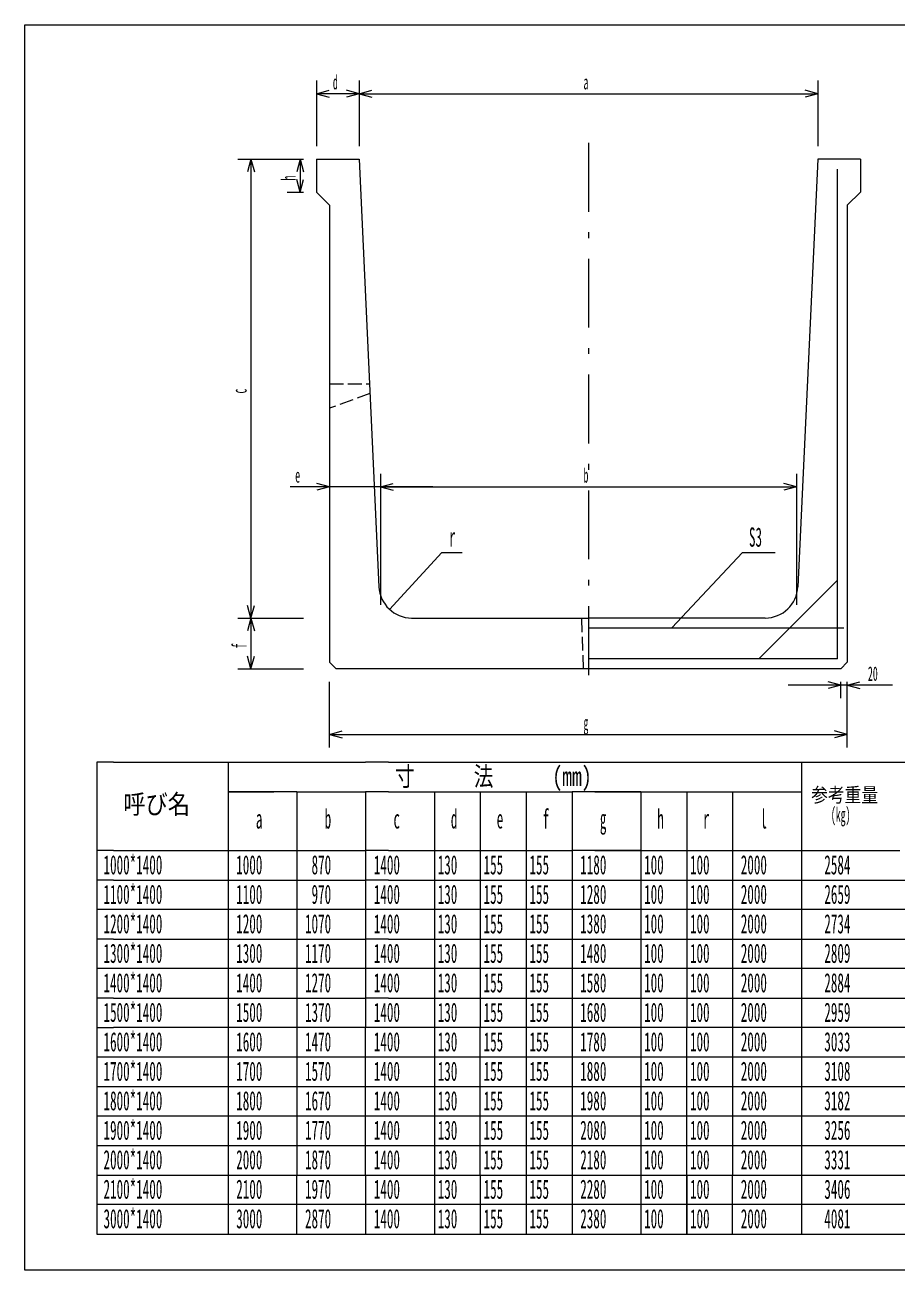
# Model space of a CAD drawing. Units: millimetres, scale not verified. Extents: x 74 to 5614, y 79 to 3879.
# Drawn here: x 74 to 2733, y 79 to 3879 of the extents above; entities that cross this region are included whole.
import ezdxf
from ezdxf.enums import TextEntityAlignment as Align

# ---------------------------------------------------------------- set-up
doc = ezdxf.new("R2010")
doc.units = ezdxf.units.MM
doc.header["$LTSCALE"] = 7
doc.linetypes.add('USER1', pattern=[8, 6, -2])
doc.linetypes.add('USER2', pattern=[50.5, 30, -9, 2.5, -9])
doc.layers.add('1', color=7, linetype='Continuous', lineweight=18)
doc.styles.add('ＭＳ ゴシック', font='')
doc.styles.get('ＭＳ ゴシック').set_extended_font_data('MS Gothic')

msp = doc.modelspace()

# ---------------------------------------------------------------- linework, layer by layer
at = {"layer": '1'}
for p, q in [((73.5, 3879), (5613.5, 3879)), ((73.5, 79), (73.5, 3879)), ((963.5, 3709), (963.5, 3509)), ((1093.5, 3709), (1093.5, 3509)), ((1093.5, 3709), (1093.5, 3509)), ((2493.5, 3709), (2493.5, 3509)), ((963.5, 3669), (1002.137, 3679.353)), ((1093.5, 3669), (963.5, 3669)), ((963.5, 3669), (1002.137, 3658.647)), ((1093.5, 3669), (1054.863, 3679.353)), ((1093.5, 3669), (1054.863, 3658.647)), ((1093.5, 3669), (1132.137, 3679.353)), ((1093.5, 3669), (2493.5, 3669)), ((1093.5, 3669), (1132.137, 3658.647)), ((2493.5, 3669), (2454.863, 3679.353)), ((2493.5, 3669), (2454.863, 3658.647)), ((723.5, 3469), (923.5, 3469)), ((763.5, 3469), (753.147, 3430.363)), ((763.5, 3469), (763.5, 2069)), ((763.5, 3469), (773.853, 3430.363)), ((873.5, 3469), (923.5, 3469)), ((913.5, 3469), (903.147, 3430.363)), ((913.5, 3469), (913.5, 3369)), ((913.5, 3469), (923.853, 3430.363)), ((963.5, 3469), (1093.5, 3469)), ((963.5, 3469), (963.5, 3369)), ((1093.5, 3469), (1154.072, 2164.362)), ((2493.5, 3469), (2432.928, 2164.362)), ((2623.5, 3469), (2493.5, 3469)), ((2623.5, 3469), (2623.5, 3369)), ((2553.5, 1944), (2553.5, 3439)), ((913.5, 3369), (903.147, 3407.637)), ((913.5, 3369), (923.853, 3407.637)), ((873.5, 3369), (923.5, 3369)), ((963.5, 3369), (1003.5, 3329)), ((2623.5, 3369), (2583.5, 3329)), ((1003.5, 3329), (1003.5, 1934)), ((2583.5, 3329), (2583.5, 1934)), ((1003.5, 2509), (1003.5, 2109)), ((1158.5, 2509), (1158.5, 2109)), ((1158.5, 2509), (1158.5, 2109)), ((2428.5, 2509), (2428.5, 2109)), ((1003.5, 2469), (964.863, 2479.353)), ((1158.5, 2469), (1197.137, 2479.353)), ((1158.5, 2469), (1197.137, 2479.353)), ((2428.5, 2469), (2389.863, 2479.353)), ((1318.5, 2469), (883.5, 2469)), ((1003.5, 2469), (964.863, 2458.647)), ((1158.5, 2469), (2428.5, 2469)), ((1158.5, 2469), (1197.137, 2458.647)), ((1158.5, 2469), (1197.137, 2458.647)), ((2428.5, 2469), (2389.863, 2458.647)), ((1186.329, 2095.343), (1346.356, 2269)), ((1346.356, 2269), (1408.46, 2269)), ((2048.573, 2039), (2263.5, 2269)), ((2263.5, 2269), (2363.5, 2269)), ((2313.5, 1944), (2553.5, 2184)), ((763.5, 2069), (753.147, 2107.637)), ((763.5, 2069), (773.853, 2107.637)), ((723.5, 2069), (923.5, 2069)), ((723.5, 2069), (923.5, 2069)), ((763.5, 2069), (753.147, 2030.363)), ((763.5, 2069), (763.5, 1914)), ((763.5, 2069), (773.853, 2030.363)), ((1253.965, 2069), (1793.5, 2069)), ((2333.035, 2069), (1793.5, 2069)), ((1793.5, 2039), (2573.5, 2039)), ((763.5, 1914), (753.147, 1952.637)), ((763.5, 1914), (773.853, 1952.637)), ((2553.5, 1944), (1793.5, 1944)), ((723.5, 1914), (923.5, 1914)), ((1023.5, 1914), (1003.5, 1934)), ((2563.5, 1914), (1023.5, 1914)), ((2563.5, 1914), (2583.5, 1934)), ((1003.5, 1674), (1003.5, 1874)), ((2721.702, 1864), (2403.5, 1864)), ((2563.5, 1864), (2524.863, 1874.353)), ((2563.5, 1864), (2524.863, 1853.647)), ((2563.5, 1824), (2563.5, 1874)), ((2583.5, 1864), (2622.137, 1874.353)), ((2583.5, 1674), (2583.5, 1874)), ((2583.5, 1824), (2583.5, 1874)), ((2583.5, 1864), (2622.137, 1853.647)), ((1003.5, 1714), (1042.137, 1724.353)), ((1003.5, 1714), (2583.5, 1714)), ((1003.5, 1714), (1042.137, 1703.647)), ((2583.5, 1714), (2544.863, 1724.353)), ((2583.5, 1714), (2544.863, 1703.647)), ((343.5, 1629), (293.5, 1629)), ((293.5, 1629), (293.5, 819)), ((343.5, 1629), (1113.5, 1629)), ((693.5, 1629), (693.5, 819)), ((1183.5, 1629), (1113.5, 1629)), ((1183.5, 1629), (3583.5, 1629)), ((2443.5, 1629), (2443.5, 1269)), ((693.5, 1539), (833.5, 1539)), ((903.5, 1539), (693.5, 1539)), ((903.5, 1539), (1008.5, 1539)), ((903.5, 1539), (903.5, 819)), ((973.5, 1539), (1113.5, 1539)), ((1183.5, 1539), (1113.5, 1539)), ((1113.5, 1539), (1113.5, 819)), ((1183.5, 1539), (1743.5, 1539)), ((1323.5, 1539), (1323.5, 819)), ((1463.5, 1539), (1463.5, 819)), ((1603.5, 1539), (1603.5, 819)), ((1953.5, 1539), (1743.5, 1539)), ((1743.5, 1539), (1743.5, 819)), ((1813.5, 1539), (2093.5, 1539)), ((1953.5, 1539), (1953.5, 819)), ((2093.5, 1539), (2233.5, 1539)), ((2093.5, 1539), (2093.5, 819)), ((2233.5, 1539), (2443.5, 1539)), ((2233.5, 1539), (2233.5, 819)), ((343.5, 1359), (293.5, 1359)), ((343.5, 1359), (833.5, 1359)), ((693.5, 1359), (903.5, 1359)), ((903.5, 1359), (1008.5, 1359)), ((973.5, 1359), (1113.5, 1359)), ((1183.5, 1359), (1113.5, 1359)), ((1183.5, 1359), (1743.5, 1359)), ((1953.5, 1359), (1743.5, 1359)), ((1813.5, 1359), (2093.5, 1359)), ((2093.5, 1359), (2233.5, 1359)), ((2233.5, 1359), (2443.5, 1359)), ((2443.5, 1359), (2743.5, 1359)), ((343.5, 1269), (293.5, 1269)), ((343.5, 1269), (1113.5, 1269)), ((1183.5, 1269), (1113.5, 1269)), ((1183.5, 1269), (3863.5, 1269)), ((2443.5, 1269), (2443.5, 819)), ((343.5, 1179), (293.5, 1179)), ((1113.5, 1179), (343.5, 1179)), ((1183.5, 1179), (1113.5, 1179)), ((3863.5, 1179), (1183.5, 1179)), ((343.5, 1089), (293.5, 1089)), ((343.5, 1089), (1113.5, 1089)), ((1183.5, 1089), (1113.5, 1089)), ((1183.5, 1089), (3863.5, 1089)), ((343.5, 999), (293.5, 999)), ((1113.5, 999), (343.5, 999)), ((1183.5, 999), (1113.5, 999)), ((3863.5, 999), (1183.5, 999)), ((343.5, 909), (293.5, 909)), ((343.5, 909), (1113.5, 909)), ((1183.5, 909), (1113.5, 909)), ((1183.5, 909), (3863.5, 909)), ((293.5, 819), (343.5, 819)), ((293.5, 819), (293.5, 369)), ((1113.5, 819), (343.5, 819)), ((693.5, 819), (693.5, 369)), ((903.5, 819), (903.5, 369)), ((1183.5, 819), (1113.5, 819)), ((1113.5, 369), (1113.5, 819)), ((3863.5, 819), (1183.5, 819)), ((1323.5, 819), (1323.5, 369)), ((1463.5, 369), (1463.5, 819)), ((1603.5, 819), (1603.5, 369)), ((1743.5, 819), (1743.5, 369)), ((1953.5, 819), (1953.5, 369)), ((2093.5, 369), (2093.5, 819)), ((2233.5, 819), (2233.5, 369)), ((2443.5, 819), (2443.5, 369)), ((3863.5, 729), (293.5, 729)), ((2093.5, 279), (2093.5, 729)), ((293.5, 639), (3863.5, 639)), ((2093.5, 189), (2093.5, 639)), ((3863.5, 549), (293.5, 549)), ((293.5, 459), (3863.5, 459)), ((293.5, 369), (3863.5, 369)), ((293.5, 369), (293.5, 189)), ((693.5, 369), (693.5, 189)), ((903.5, 189), (903.5, 369)), ((1113.5, 369), (1113.5, 189)), ((1323.5, 369), (1323.5, 189)), ((1463.5, 369), (1463.5, 189)), ((1603.5, 369), (1603.5, 189)), ((1743.5, 369), (1743.5, 189)), ((1953.5, 369), (1953.5, 189)), ((2093.5, 369), (2093.5, 189)), ((2233.5, 189), (2233.5, 369)), ((2443.5, 369), (2443.5, 189)), ((3863.5, 279), (293.5, 279)), ((293.5, 189), (3863.5, 189)), ((5613.5, 79), (73.5, 79))]:
    msp.add_line(p, q, dxfattribs=at)
at = {"layer": '1', "linetype": 'USER2'}
msp.add_line((1793.5, 3519), (1793.5, 1864), dxfattribs=at)
at = {"layer": '1', "linetype": 'USER1'}
for p, q in [((1003.5, 2784), (1125.304, 2784)), ((1126.696, 2754), (1003.5, 2709)), ((1778.5, 1914), (1773.5, 2069))]:
    msp.add_line(p, q, dxfattribs=at)
at = {"layer": '1'}
for centre, start, end in [((1253.965, 2169), 182.65825, 270), ((2333.035, 2169), 270, 357.34175)]:
    msp.add_arc(centre, 100, start, end, dxfattribs=at)

# ---------------------------------------------------------------- texts
at = {"layer": '1', "style": 'ＭＳ ゴシック'}
for s, height, width, p in [('d', 43.99, 0.5, (1013.5, 3669)), ('a', 43.99, 0.5, (1778.5, 3669)), ('e', 43.99, 0.5, (898.5, 2469)), ('b', 43.99, 0.5, (1778.5, 2469)), ('r', 58.65, 0.5, (1368.46, 2269)), ('S3', 58.65, 0.5, (2283.5, 2269)), ('20', 43.99, 0.5, (2646.702, 1864)), ('g', 43.99, 0.5, (1778.5, 1714)), ('寸\u3000\u3000\u3000法\u3000\u3000\u3000(mm)', 58.65, 0.75, (1203.5, 1539)), ('呼び名', 58.65, 0.85, (373.5, 1454)), ('参考重量', 43.99, 0.85, (2473.5, 1494)), ('b', 58.65, 0.5, (988.5, 1409)), ('d', 58.65, 0.5, (1373.5, 1409)), ('f', 58.65, 0.5, (1653.5, 1409)), ('h', 58.65, 0.5, (2003.5, 1409)), ('l', 58.65, 0.5, (2318.5, 1409)), ('(kg)', 43.99, 0.5, (2533.5, 1434)), ('a', 58.65, 0.5, (778.5, 1409)), ('c', 58.65, 0.5, (1198.5, 1409)), ('e', 58.65, 0.5, (1513.5, 1409)), ('g', 58.65, 0.5, (1828.5, 1409)), ('r', 58.65, 0.5, (2143.5, 1409)), ('1000*1400', 58.65, 0.5, (313.5, 1269)), ('1000', 58.65, 0.5, (718.5, 1269)), ('870', 58.65, 0.5, (948.5, 1269)), ('1400', 58.65, 0.5, (1138.5, 1269)), ('130', 58.65, 0.5, (1333.5, 1269)), ('155', 58.65, 0.5, (1473.5, 1269)), ('155', 58.65, 0.5, (1613.5, 1269)), ('1180', 58.65, 0.5, (1768.5, 1269)), ('100', 58.65, 0.5, (1963.5, 1269)), ('100', 58.65, 0.5, (2103.5, 1269)), ('2000', 58.65, 0.5, (2258.5, 1269)), ('2584', 58.65, 0.5, (2513.5, 1269)), ('1100*1400', 58.65, 0.5, (313.5, 1179)), ('1100', 58.65, 0.5, (718.5, 1179)), ('970', 58.65, 0.5, (948.5, 1179)), ('1400', 58.65, 0.5, (1138.5, 1179)), ('130', 58.65, 0.5, (1333.5, 1179)), ('1280', 58.65, 0.5, (1768.5, 1179)), ('100', 58.65, 0.5, (1963.5, 1179)), ('100', 58.65, 0.5, (2103.5, 1179)), ('2000', 58.65, 0.5, (2258.5, 1179)), ('2659', 58.65, 0.5, (2513.5, 1179)), ('155', 58.65, 0.5, (1473.5, 1179)), ('155', 58.65, 0.5, (1613.5, 1179)), ('1200*1400', 58.65, 0.5, (313.5, 1089)), ('1200', 58.65, 0.5, (718.5, 1089)), ('1070', 58.65, 0.5, (928.5, 1089)), ('1400', 58.65, 0.5, (1138.5, 1089)), ('130', 58.65, 0.5, (1333.5, 1089)), ('155', 58.65, 0.5, (1473.5, 1089)), ('155', 58.65, 0.5, (1613.5, 1089)), ('1380', 58.65, 0.5, (1768.5, 1089)), ('100', 58.65, 0.5, (1963.5, 1089)), ('100', 58.65, 0.5, (2103.5, 1089)), ('2000', 58.65, 0.5, (2258.5, 1089)), ('2734', 58.65, 0.5, (2513.5, 1089)), ('1300*1400', 58.65, 0.5, (313.5, 999)), ('1300', 58.65, 0.5, (718.5, 999)), ('1170', 58.65, 0.5, (928.5, 999)), ('1400', 58.65, 0.5, (1138.5, 999)), ('130', 58.65, 0.5, (1333.5, 999)), ('155', 58.65, 0.5, (1473.5, 999)), ('155', 58.65, 0.5, (1613.5, 999)), ('1480', 58.65, 0.5, (1768.5, 999)), ('100', 58.65, 0.5, (1963.5, 999)), ('100', 58.65, 0.5, (2103.5, 999)), ('2000', 58.65, 0.5, (2258.5, 999)), ('2809', 58.65, 0.5, (2513.5, 999)), ('1400*1400', 58.65, 0.5, (313.5, 909)), ('1400', 58.65, 0.5, (718.5, 909)), ('1270', 58.65, 0.5, (928.5, 909)), ('1400', 58.65, 0.5, (1138.5, 909)), ('130', 58.65, 0.5, (1333.5, 909)), ('155', 58.65, 0.5, (1473.5, 909)), ('155', 58.65, 0.5, (1613.5, 909)), ('1580', 58.65, 0.5, (1768.5, 909)), ('100', 58.65, 0.5, (1963.5, 909)), ('100', 58.65, 0.5, (2103.5, 909)), ('2000', 58.65, 0.5, (2258.5, 909)), ('2884', 58.65, 0.5, (2513.5, 909)), ('1500*1400', 58.65, 0.5, (313.5, 819)), ('1500', 58.65, 0.5, (718.5, 819)), ('1370', 58.65, 0.5, (928.5, 819)), ('1400', 58.65, 0.5, (1138.5, 819)), ('130', 58.65, 0.5, (1333.5, 819)), ('155', 58.65, 0.5, (1473.5, 819)), ('155', 58.65, 0.5, (1613.5, 819)), ('1680', 58.65, 0.5, (1768.5, 819)), ('100', 58.65, 0.5, (1963.5, 819)), ('100', 58.65, 0.5, (2103.5, 819)), ('2000', 58.65, 0.5, (2258.5, 819)), ('2959', 58.65, 0.5, (2513.5, 819)), ('1600*1400', 58.65, 0.5, (313.5, 729)), ('1600', 58.65, 0.5, (718.5, 729)), ('1470', 58.65, 0.5, (928.5, 729)), ('1400', 58.65, 0.5, (1138.5, 729)), ('130', 58.65, 0.5, (1333.5, 729)), ('155', 58.65, 0.5, (1473.5, 729)), ('155', 58.65, 0.5, (1613.5, 729)), ('1780', 58.65, 0.5, (1768.5, 729)), ('100', 58.65, 0.5, (1963.5, 729)), ('100', 58.65, 0.5, (2103.5, 729)), ('2000', 58.65, 0.5, (2258.5, 729)), ('3033', 58.65, 0.5, (2513.5, 729)), ('1700*1400', 58.65, 0.5, (313.5, 639)), ('1700', 58.65, 0.5, (718.5, 639)), ('1570', 58.65, 0.5, (928.5, 639)), ('1400', 58.65, 0.5, (1138.5, 639)), ('130', 58.65, 0.5, (1333.5, 639)), ('155', 58.65, 0.5, (1473.5, 639)), ('155', 58.65, 0.5, (1613.5, 639)), ('1880', 58.65, 0.5, (1768.5, 639)), ('100', 58.65, 0.5, (1963.5, 639)), ('100', 58.65, 0.5, (2103.5, 639)), ('2000', 58.65, 0.5, (2258.5, 639)), ('3108', 58.65, 0.5, (2513.5, 639)), ('1800*1400', 58.65, 0.5, (313.5, 549)), ('1800', 58.65, 0.5, (718.5, 549)), ('1670', 58.65, 0.5, (928.5, 549)), ('1400', 58.65, 0.5, (1138.5, 549)), ('130', 58.65, 0.5, (1333.5, 549)), ('155', 58.65, 0.5, (1473.5, 549)), ('155', 58.65, 0.5, (1613.5, 549)), ('1980', 58.65, 0.5, (1768.5, 549)), ('100', 58.65, 0.5, (1963.5, 549)), ('100', 58.65, 0.5, (2103.5, 549)), ('2000', 58.65, 0.5, (2258.5, 549)), ('3182', 58.65, 0.5, (2513.5, 549)), ('1900*1400', 58.65, 0.5, (313.5, 459)), ('1900', 58.65, 0.5, (718.5, 459)), ('1770', 58.65, 0.5, (928.5, 459)), ('1400', 58.65, 0.5, (1138.5, 459)), ('130', 58.65, 0.5, (1333.5, 459)), ('155', 58.65, 0.5, (1473.5, 459)), ('155', 58.65, 0.5, (1613.5, 459)), ('2080', 58.65, 0.5, (1768.5, 459)), ('100', 58.65, 0.5, (1963.5, 459)), ('100', 58.65, 0.5, (2103.5, 459)), ('2000', 58.65, 0.5, (2258.5, 459)), ('3256', 58.65, 0.5, (2513.5, 459)), ('2000*1400', 58.65, 0.5, (313.5, 369)), ('2000', 58.65, 0.5, (718.5, 369)), ('1870', 58.65, 0.5, (928.5, 369)), ('1400', 58.65, 0.5, (1138.5, 369)), ('130', 58.65, 0.5, (1333.5, 369)), ('155', 58.65, 0.5, (1473.5, 369)), ('155', 58.65, 0.5, (1613.5, 369)), ('2180', 58.65, 0.5, (1768.5, 369)), ('100', 58.65, 0.5, (1963.5, 369)), ('100', 58.65, 0.5, (2103.5, 369)), ('2000', 58.65, 0.5, (2258.5, 369)), ('3331', 58.65, 0.5, (2513.5, 369)), ('2100*1400', 58.65, 0.5, (313.5, 279)), ('2100', 58.65, 0.5, (718.5, 279)), ('1970', 58.65, 0.5, (928.5, 279)), ('1400', 58.65, 0.5, (1138.5, 279)), ('130', 58.65, 0.5, (1333.5, 279)), ('155', 58.65, 0.5, (1473.5, 279)), ('155', 58.65, 0.5, (1473.5, 279)), ('155', 58.65, 0.5, (1613.5, 279)), ('155', 58.65, 0.5, (1613.5, 279)), ('2280', 58.65, 0.5, (1768.5, 279)), ('100', 58.65, 0.5, (1963.5, 279)), ('100', 58.65, 0.5, (2103.5, 279)), ('2000', 58.65, 0.5, (2258.5, 279)), ('3406', 58.65, 0.5, (2513.5, 279)), ('3000*1400', 58.65, 0.5, (313.5, 189)), ('3000', 58.65, 0.5, (718.5, 189)), ('2870', 58.65, 0.5, (928.5, 189)), ('1400', 58.65, 0.5, (1138.5, 189)), ('130', 58.65, 0.5, (1333.5, 189)), ('155', 58.65, 0.5, (1473.5, 189)), ('155', 58.65, 0.5, (1613.5, 189)), ('2380', 58.65, 0.5, (1768.5, 189)), ('100', 58.65, 0.5, (1963.5, 189)), ('100', 58.65, 0.5, (2103.5, 189)), ('2000', 58.65, 0.5, (2258.5, 189)), ('4081', 58.65, 0.5, (2513.5, 189))]:
    msp.add_text(s, height=height, dxfattribs=dict(at, width=width)).set_placement(p, align=Align.BOTTOM_LEFT)
at = {"layer": '1', "style": 'ＭＳ ゴシック', "width": 0.5}
for s, p in [('h', (913.5, 3404)), ('c', (763.5, 2754)), ('f', (763.5, 1976.5))]:
    msp.add_text(s, height=43.99, rotation=90, dxfattribs=at).set_placement(p, align=Align.BOTTOM_LEFT)

doc.saveas('drawing.dxf')
